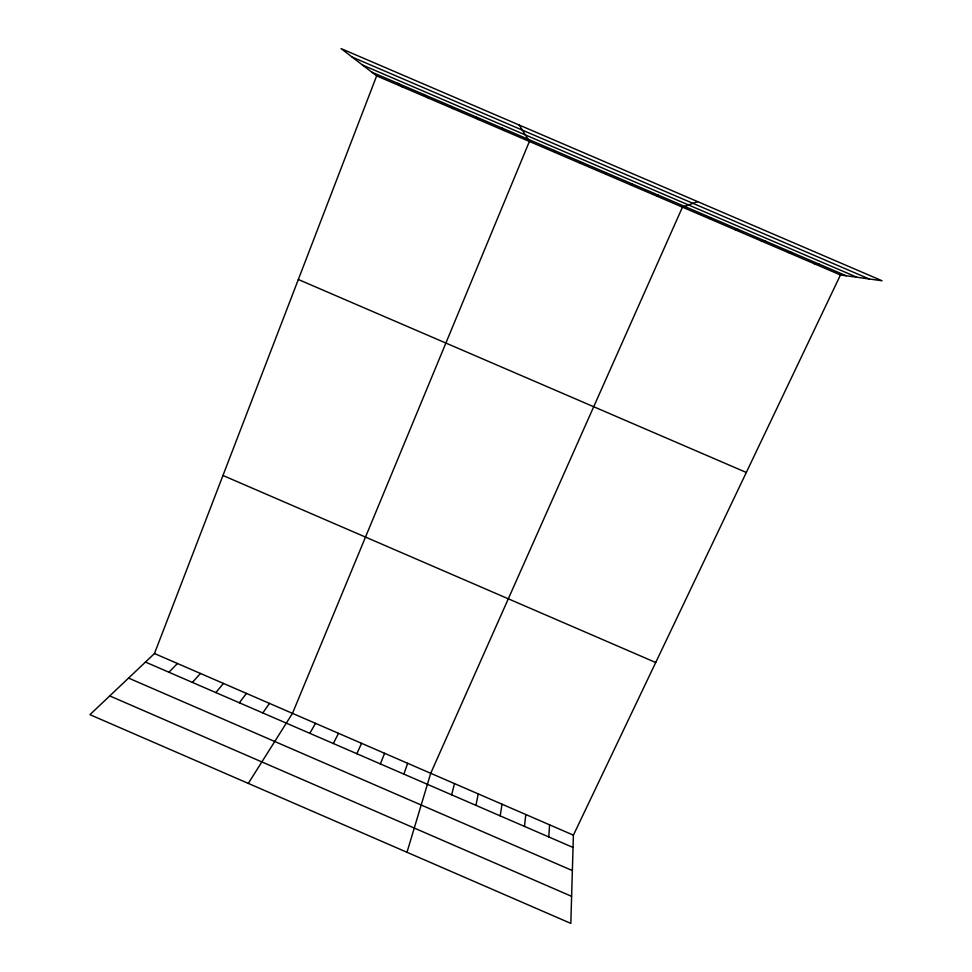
<?xml version="1.0" encoding="UTF-8"?>
<svg xmlns="http://www.w3.org/2000/svg" width="972" height="972" viewBox="0 0 972 972"><rect width="100%" height="100%" fill="white"/><g stroke="black" fill="none" stroke-linecap="round" stroke-linejoin="round"><path stroke-width="1.46" d="M840.464 274.967L573.407 835.155L570.819 923.4L89.946 714.663L154.475 653.536L376.65 75.877L341.087 48.6L882.054 280.762L840.464 274.967L376.65 75.877M548.755 836.928L549.605 824.839M524.467 826.394L525.816 814.524M500.191 815.873L502.026 804.209M475.928 805.351L478.248 793.905M605.896 174.28L606.236 172.773M451.664 794.829L454.483 783.602M406.989 852.286L430.718 773.299L682.453 207.145L697.702 201.641M403.878 774.113L407.657 763.299M380.344 763.907L384.608 753.312M356.833 753.713L361.56 743.325M333.311 743.519L338.523 733.338M309.813 733.325L315.499 723.35M248.31 783.408L292.475 713.363L529.4 141.45L519.194 125.036M262.817 712.95L269.451 703.388M631.411 185.227L632.335 183.975M239.343 702.768L246.451 693.413M215.857 692.586L223.439 683.438M192.395 682.405L200.451 673.475M168.934 672.235L177.451 663.499M656.926 196.186L658.445 195.178M708.77 218.445L711.468 217.947M735.087 229.732L738.392 229.501M761.428 241.044L765.329 241.056M787.757 252.343L792.277 252.623M814.111 263.655L819.226 264.19M352.119 57.056L869.15 278.964M362.495 65.027L857 277.275M371.754 72.122L846.187 275.769M298.331 279.499L746.314 472.465M222.953 475.478L655.711 662.503M154.475 653.536L573.407 835.155M145.472 662.066L573.043 847.463M128.559 678.079L572.362 870.584M109.739 695.916L571.609 896.33M397.767 83.288L402.08 86.8M423.804 94.466L427.534 97.722M449.842 105.644L452.988 108.645M475.879 116.822L478.455 119.58M501.941 128L503.921 130.515M554.064 150.381L554.89 152.385M580.15 161.571L580.393 163.332"/></g></svg>
